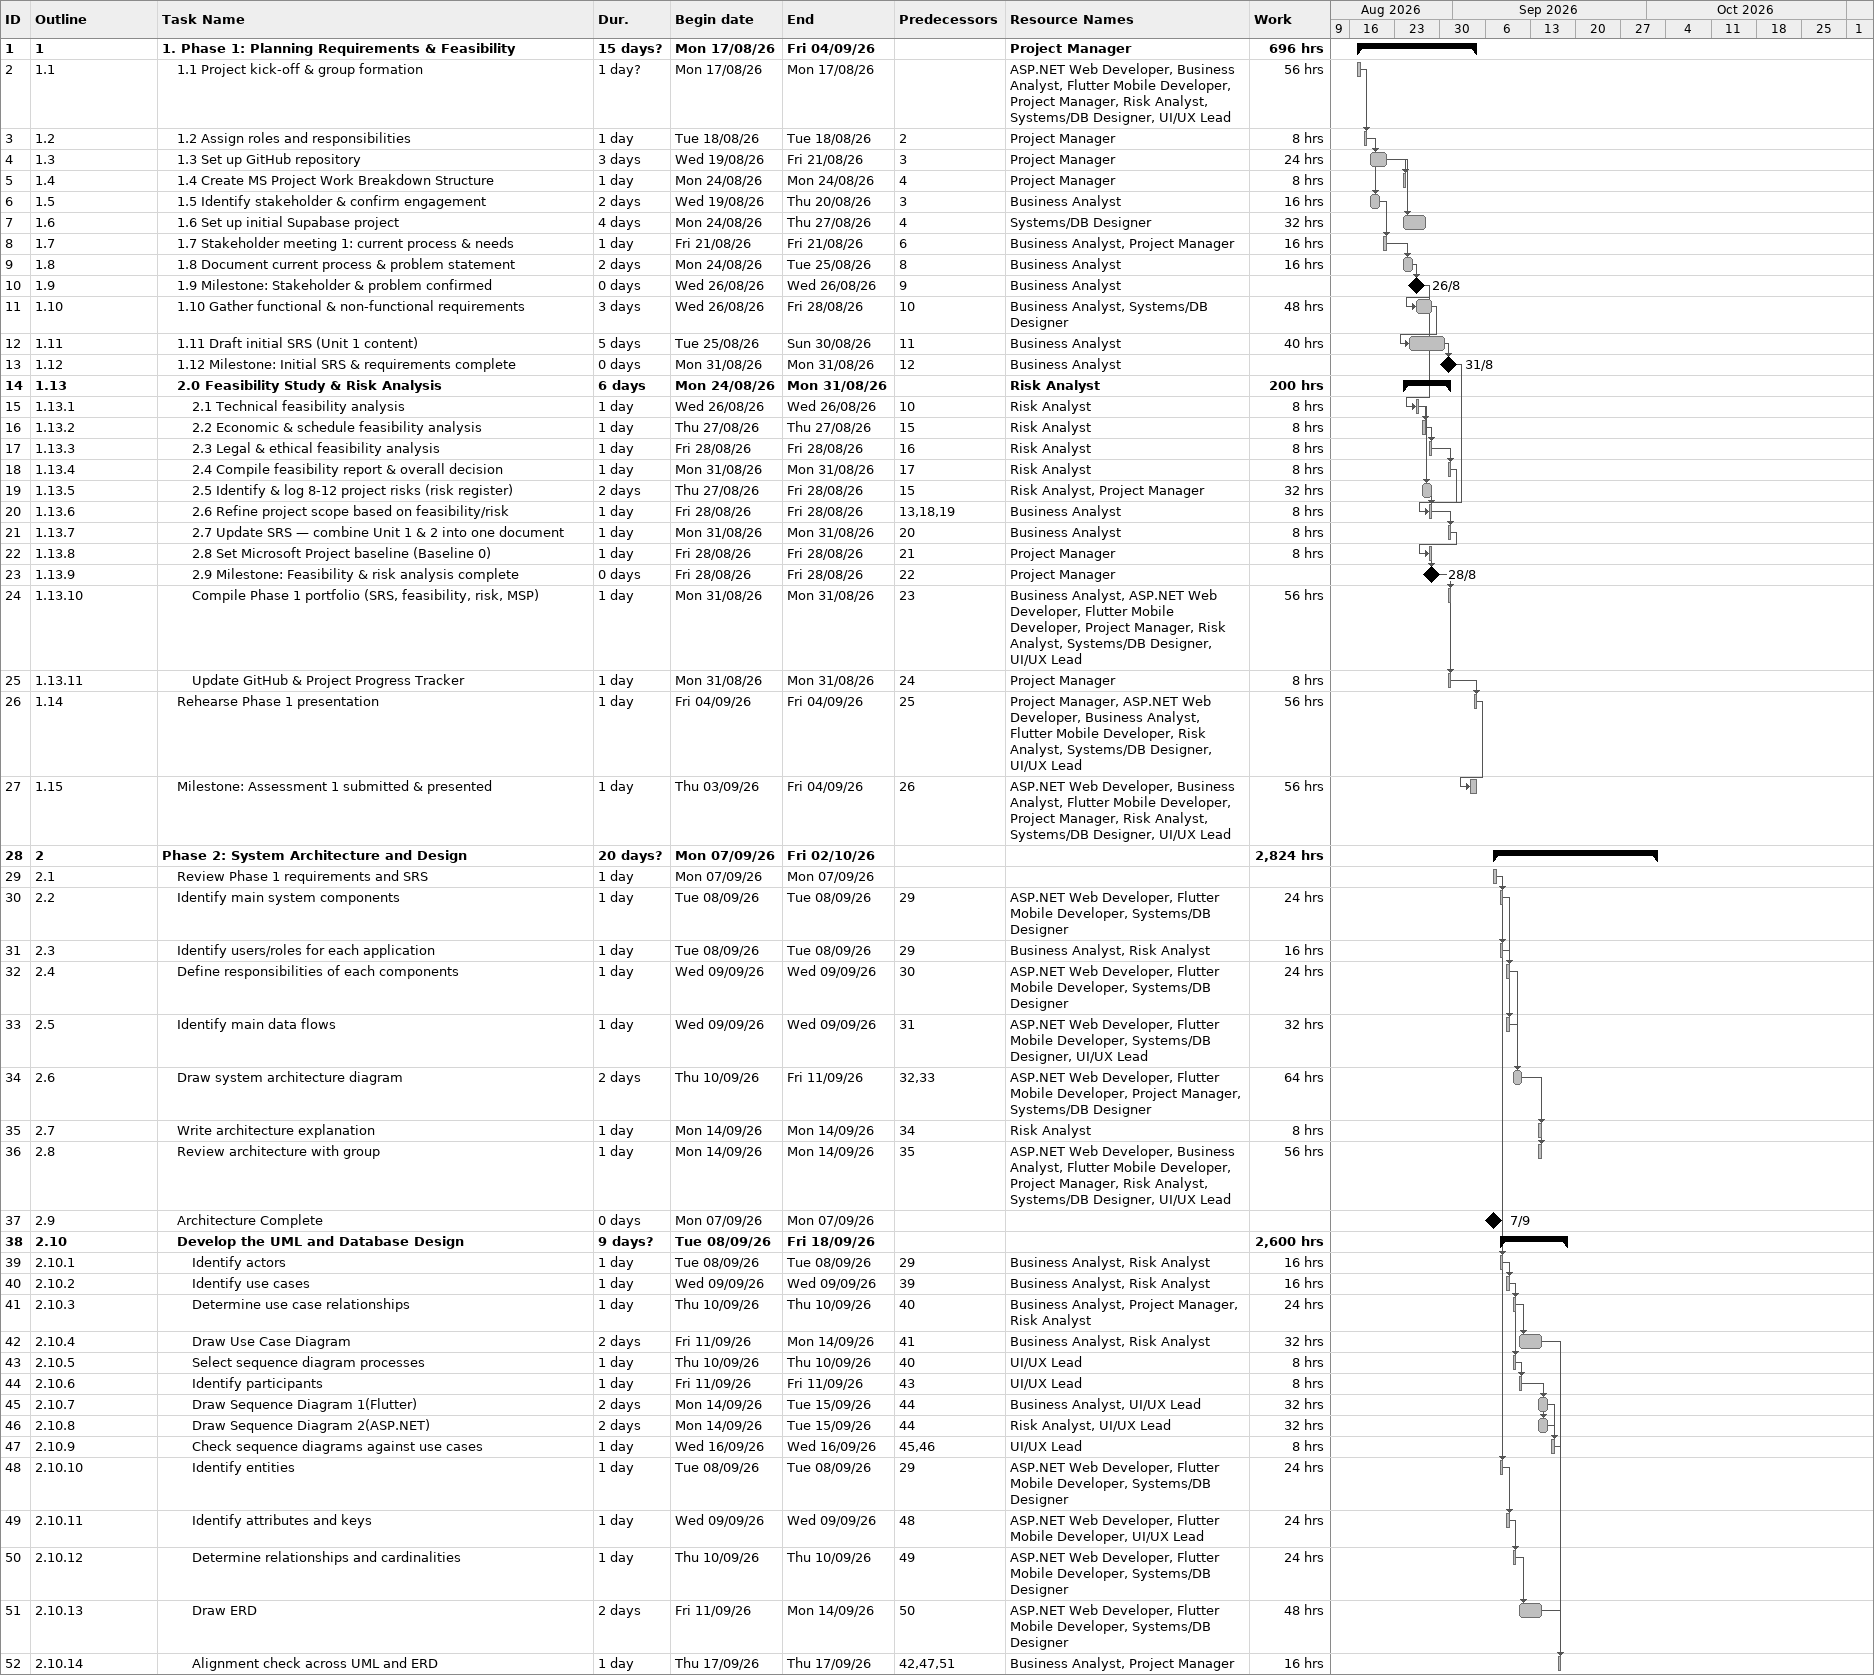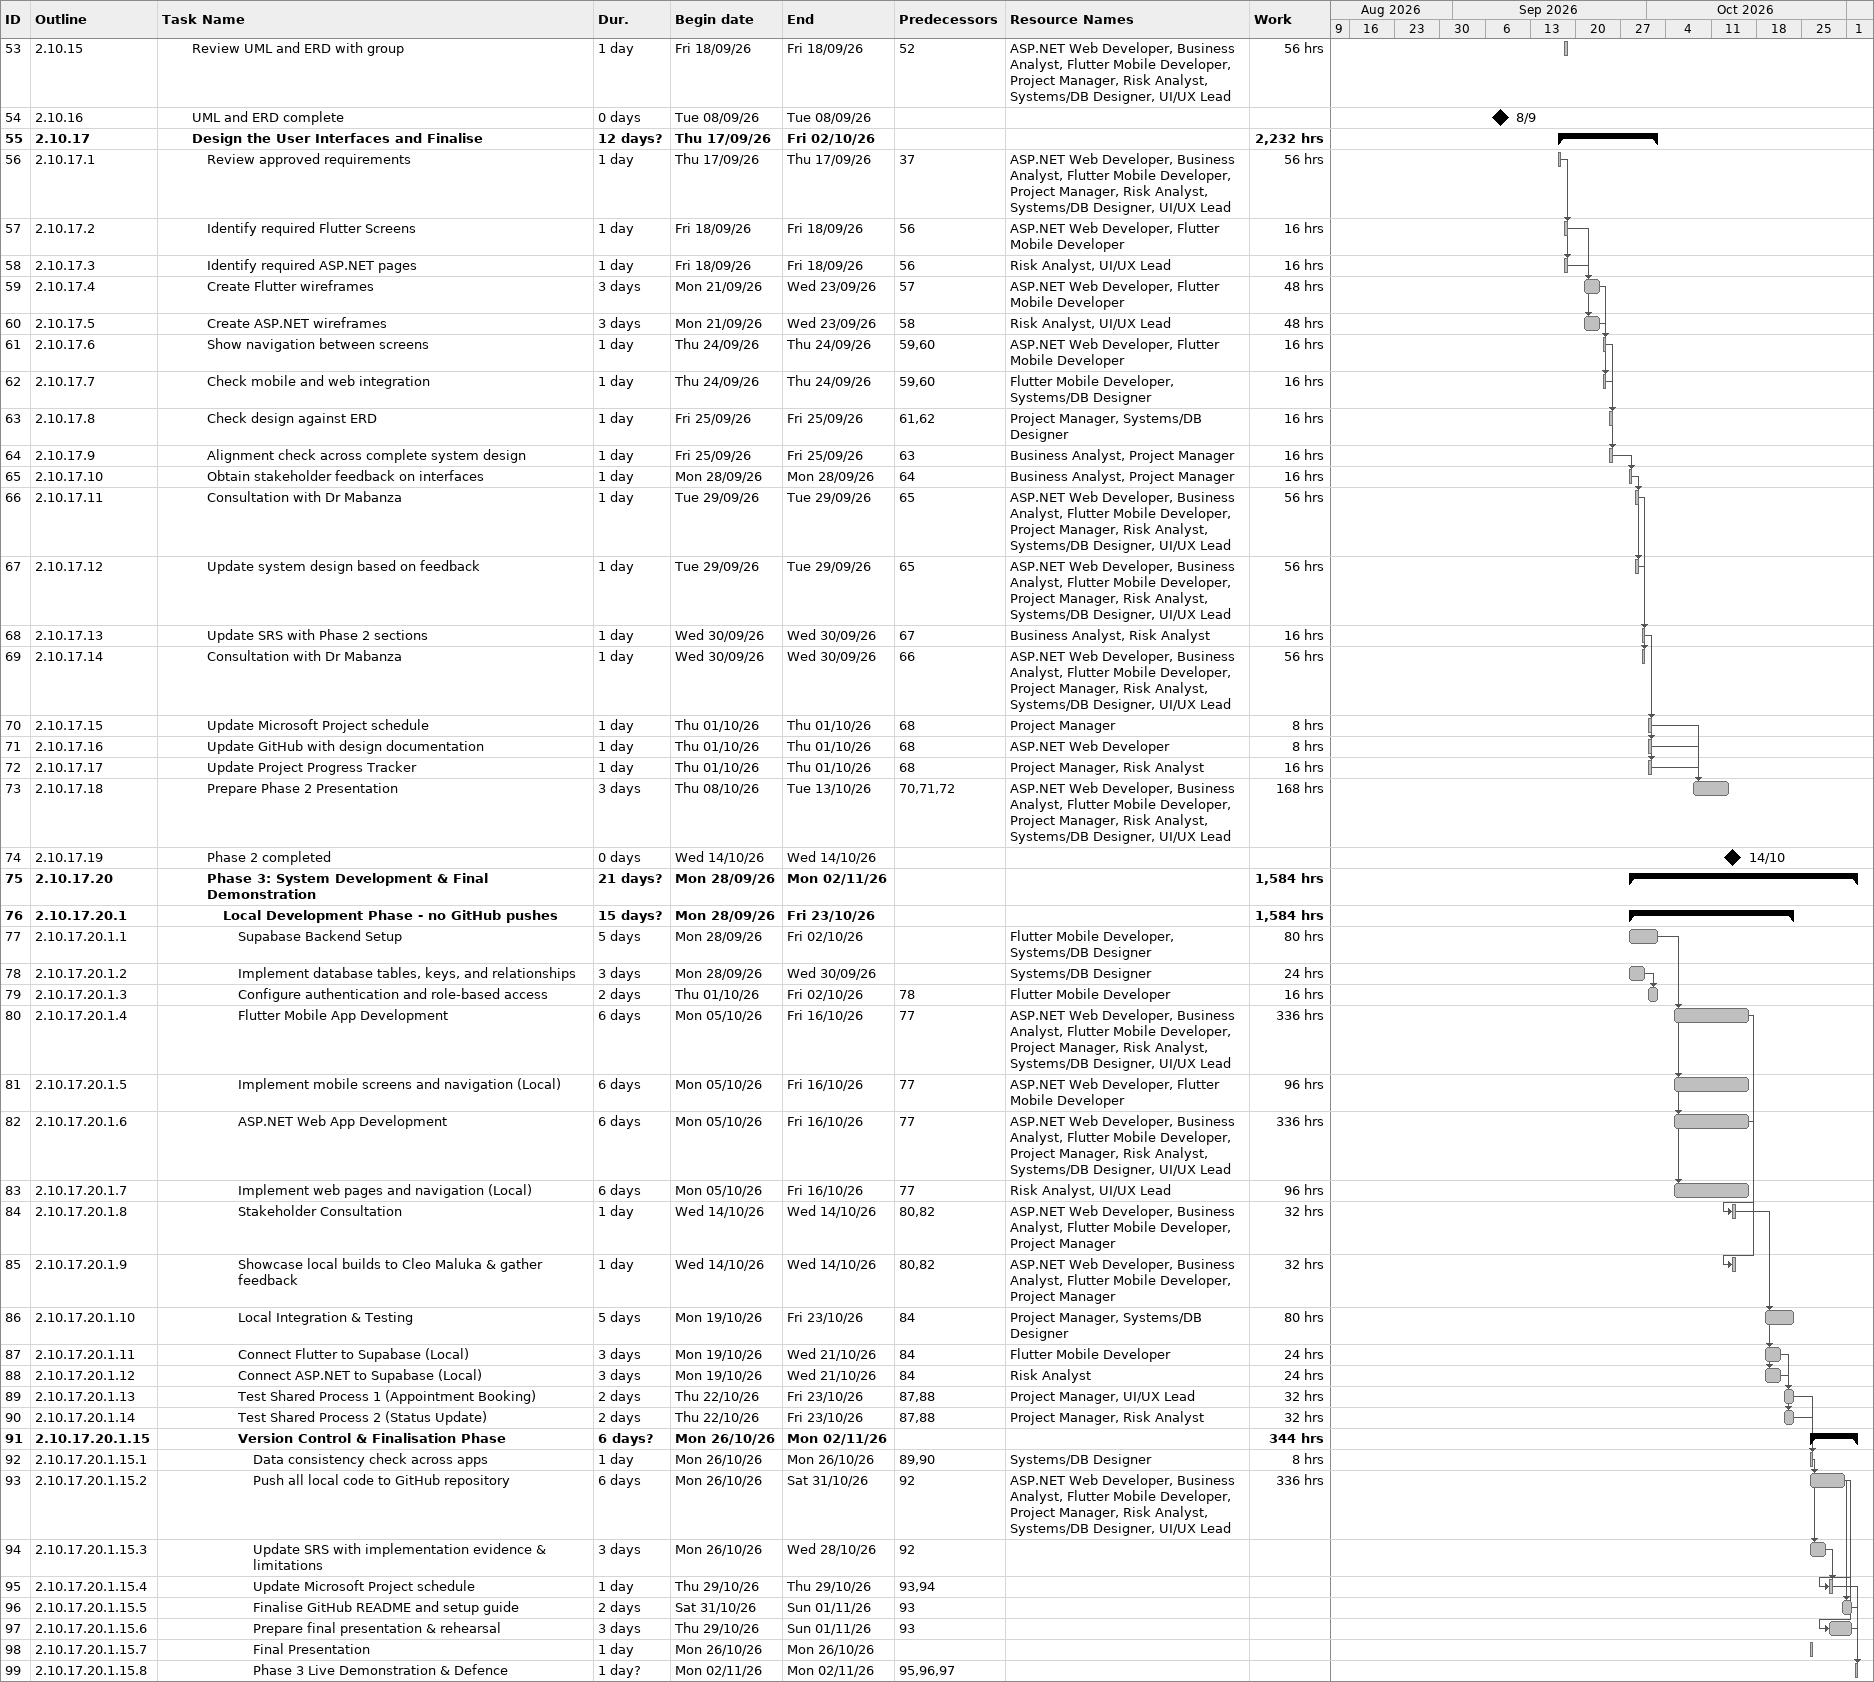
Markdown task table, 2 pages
| ID | WBS | Task | Duration | Start | Finish | Predecessors | Resources | Work (h) |
|---|---|---|---|---|---|---|---|---|
| 1 | 1 | **1. Phase 1: Planning Requirements & Feasibility** | 15d? | 2026-08-17 | 2026-09-04 |  | Project Manager | 696 |
| 2 | 1.1 | 1.1 Project kick-off & group formation | 1d? | 2026-08-17 | 2026-08-17 |  | ASP.NET Web Developer, Business Analyst, Flutter Mobile Developer, Project Manager, Risk Analyst, Systems/DB Designer, UI/UX Lead | 56 |
| 3 | 1.2 | 1.2 Assign roles and responsibilities | 1d | 2026-08-18 | 2026-08-18 | 2 | Project Manager | 8 |
| 4 | 1.3 | 1.3 Set up GitHub repository | 3d | 2026-08-19 | 2026-08-21 | 3 | Project Manager | 24 |
| 5 | 1.4 | 1.4 Create MS Project Work Breakdown Structure | 1d | 2026-08-24 | 2026-08-24 | 4 | Project Manager | 8 |
| 6 | 1.5 | 1.5 Identify stakeholder & confirm engagement | 2d | 2026-08-19 | 2026-08-20 | 3 | Business Analyst | 16 |
| 7 | 1.6 | 1.6 Set up initial Supabase project | 4d | 2026-08-24 | 2026-08-27 | 4 | Systems/DB Designer | 32 |
| 8 | 1.7 | 1.7 Stakeholder meeting 1: current process & needs | 1d | 2026-08-21 | 2026-08-21 | 6 | Business Analyst, Project Manager | 16 |
| 9 | 1.8 | 1.8 Document current process & problem statement | 2d | 2026-08-24 | 2026-08-25 | 8 | Business Analyst | 16 |
| 10 | 1.9 | 1.9 Milestone: Stakeholder & problem confirmed | 0d | 2026-08-26 | 2026-08-26 | 9 | Business Analyst |  |
| 11 | 1.10 | 1.10 Gather functional & non-functional requirements | 3d | 2026-08-26 | 2026-08-28 | 10 | Business Analyst, Systems/DB Designer | 48 |
| 12 | 1.11 | 1.11 Draft initial SRS (Unit 1 content) | 5d | 2026-08-25 | 2026-08-30 | 11 | Business Analyst | 40 |
| 13 | 1.12 | 1.12 Milestone: Initial SRS & requirements complete | 0d | 2026-08-31 | 2026-08-31 | 12 | Business Analyst |  |
| 14 | 1.13 | **2.0 Feasibility Study & Risk Analysis** | 6d | 2026-08-24 | 2026-08-31 |  | Risk Analyst | 200 |
| 15 | 1.13.1 | 2.1 Technical feasibility analysis | 1d | 2026-08-26 | 2026-08-26 | 10 | Risk Analyst | 8 |
| 16 | 1.13.2 | 2.2 Economic & schedule feasibility analysis | 1d | 2026-08-27 | 2026-08-27 | 15 | Risk Analyst | 8 |
| 17 | 1.13.3 | 2.3 Legal & ethical feasibility analysis | 1d | 2026-08-28 | 2026-08-28 | 16 | Risk Analyst | 8 |
| 18 | 1.13.4 | 2.4 Compile feasibility report & overall decision | 1d | 2026-08-31 | 2026-08-31 | 17 | Risk Analyst | 8 |
| 19 | 1.13.5 | 2.5 Identify & log 8-12 project risks (risk register) | 2d | 2026-08-27 | 2026-08-28 | 15 | Risk Analyst, Project Manager | 32 |
| 20 | 1.13.6 | 2.6 Refine project scope based on feasibility/risk | 1d | 2026-08-28 | 2026-08-28 | 13, 18, 19 | Business Analyst | 8 |
| 21 | 1.13.7 | 2.7 Update SRS — combine Unit 1 & 2 into one document | 1d | 2026-08-31 | 2026-08-31 | 20 | Business Analyst | 8 |
| 22 | 1.13.8 | 2.8 Set Microsoft Project baseline (Baseline 0) | 1d | 2026-08-28 | 2026-08-28 | 21 | Project Manager | 8 |
| 23 | 1.13.9 | 2.9 Milestone: Feasibility & risk analysis complete | 0d | 2026-08-28 | 2026-08-28 | 22 | Project Manager |  |
| 24 | 1.13.10 | Compile Phase 1 portfolio (SRS, feasibility, risk, MSP) | 1d | 2026-08-31 | 2026-08-31 | 23 | Business Analyst, ASP.NET Web Developer, Flutter Mobile Developer, Project Manager, Risk Analyst, Systems/DB Designer, UI/UX Lead | 56 |
| 25 | 1.13.11 | Update GitHub & Project Progress Tracker | 1d | 2026-08-31 | 2026-08-31 | 24 | Project Manager | 8 |
| 26 | 1.14 | Rehearse Phase 1 presentation | 1d | 2026-09-04 | 2026-09-04 | 25 | Project Manager, ASP.NET Web Developer, Business Analyst, Flutter Mobile Developer, Risk Analyst, Systems/DB Designer, UI/UX Lead | 56 |
| 27 | 1.15 | Milestone: Assessment 1 submitted & presented | 1d | 2026-09-03 | 2026-09-04 | 26 | ASP.NET Web Developer, Business Analyst, Flutter Mobile Developer, Project Manager, Risk Analyst, Systems/DB Designer, UI/UX Lead | 56 |
| 28 | 2 | **Phase 2: System Architecture and Design** | 20d? | 2026-09-07 | 2026-10-02 |  |  | 2824 |
| 29 | 2.1 | Review Phase 1 requirements and SRS | 1d | 2026-09-07 | 2026-09-07 |  |  |  |
| 30 | 2.2 | Identify main system components | 1d | 2026-09-08 | 2026-09-08 | 29 | ASP.NET Web Developer, Flutter Mobile Developer, Systems/DB Designer | 24 |
| 31 | 2.3 | Identify users/roles for each application | 1d | 2026-09-08 | 2026-09-08 | 29 | Business Analyst, Risk Analyst | 16 |
| 32 | 2.4 | Define responsibilities of each components | 1d | 2026-09-09 | 2026-09-09 | 30 | ASP.NET Web Developer, Flutter Mobile Developer, Systems/DB Designer | 24 |
| 33 | 2.5 | Identify main data flows | 1d | 2026-09-09 | 2026-09-09 | 31 | ASP.NET Web Developer, Flutter Mobile Developer, Systems/DB Designer, UI/UX Lead | 32 |
| 34 | 2.6 | Draw system architecture diagram | 2d | 2026-09-10 | 2026-09-11 | 32, 33 | ASP.NET Web Developer, Flutter Mobile Developer, Project Manager, Systems/DB Designer | 64 |
| 35 | 2.7 | Write architecture explanation | 1d | 2026-09-14 | 2026-09-14 | 34 | Risk Analyst | 8 |
| 36 | 2.8 | Review architecture with group | 1d | 2026-09-14 | 2026-09-14 | 35 | ASP.NET Web Developer, Business Analyst, Flutter Mobile Developer, Project Manager, Risk Analyst, Systems/DB Designer, UI/UX Lead | 56 |
| 37 | 2.9 | Architecture Complete | 0d | 2026-09-07 | 2026-09-07 |  |  |  |
| 38 | 2.10 | **Develop the UML and Database Design** | 9d? | 2026-09-08 | 2026-09-18 |  |  | 2600 |
| 39 | 2.10.1 | Identify actors | 1d | 2026-09-08 | 2026-09-08 | 29 | Business Analyst, Risk Analyst | 16 |
| 40 | 2.10.2 | Identify use cases | 1d | 2026-09-09 | 2026-09-09 | 39 | Business Analyst, Risk Analyst | 16 |
| 41 | 2.10.3 | Determine use case relationships | 1d | 2026-09-10 | 2026-09-10 | 40 | Business Analyst, Project Manager, Risk Analyst | 24 |
| 42 | 2.10.4 | Draw Use Case Diagram | 2d | 2026-09-11 | 2026-09-14 | 41 | Business Analyst, Risk Analyst | 32 |
| 43 | 2.10.5 | Select sequence diagram processes | 1d | 2026-09-10 | 2026-09-10 | 40 | UI/UX Lead | 8 |
| 44 | 2.10.6 | Identify participants | 1d | 2026-09-11 | 2026-09-11 | 43 | UI/UX Lead | 8 |
| 45 | 2.10.7 | Draw Sequence Diagram 1(Flutter) | 2d | 2026-09-14 | 2026-09-15 | 44 | Business Analyst, UI/UX Lead | 32 |
| 46 | 2.10.8 | Draw Sequence Diagram 2(ASP.NET) | 2d | 2026-09-14 | 2026-09-15 | 44 | Risk Analyst, UI/UX Lead | 32 |
| 47 | 2.10.9 | Check sequence diagrams against use cases | 1d | 2026-09-16 | 2026-09-16 | 45, 46 | UI/UX Lead | 8 |
| 48 | 2.10.10 | Identify entities | 1d | 2026-09-08 | 2026-09-08 | 29 | ASP.NET Web Developer, Flutter Mobile Developer, Systems/DB Designer | 24 |
| 49 | 2.10.11 | Identify attributes and keys | 1d | 2026-09-09 | 2026-09-09 | 48 | ASP.NET Web Developer, Flutter Mobile Developer, UI/UX Lead | 24 |
| 50 | 2.10.12 | Determine relationships and cardinalities | 1d | 2026-09-10 | 2026-09-10 | 49 | ASP.NET Web Developer, Flutter Mobile Developer, Systems/DB Designer | 24 |
| 51 | 2.10.13 | Draw ERD | 2d | 2026-09-11 | 2026-09-14 | 50 | ASP.NET Web Developer, Flutter Mobile Developer, Systems/DB Designer | 48 |
| 52 | 2.10.14 | Alignment check across UML and ERD | 1d | 2026-09-17 | 2026-09-17 | 42, 47, 51 | Business Analyst, Project Manager | 16 |
| 53 | 2.10.15 | Review UML and ERD with group | 1d | 2026-09-18 | 2026-09-18 | 52 | ASP.NET Web Developer, Business Analyst, Flutter Mobile Developer, Project Manager, Risk Analyst, Systems/DB Designer, UI/UX Lead | 56 |
| 54 | 2.10.16 | UML and ERD complete | 0d | 2026-09-08 | 2026-09-08 |  |  |  |
| 55 | 2.10.17 | **Design the User Interfaces and Finalise** | 12d? | 2026-09-17 | 2026-10-02 |  |  | 2232 |
| 56 | 2.10.17.1 | Review approved requirements | 1d | 2026-09-17 | 2026-09-17 | 37 | ASP.NET Web Developer, Business Analyst, Flutter Mobile Developer, Project Manager, Risk Analyst, Systems/DB Designer, UI/UX Lead | 56 |
| 57 | 2.10.17.2 | Identify required Flutter Screens | 1d | 2026-09-18 | 2026-09-18 | 56 | ASP.NET Web Developer, Flutter Mobile Developer | 16 |
| 58 | 2.10.17.3 | Identify required ASP.NET pages | 1d | 2026-09-18 | 2026-09-18 | 56 | Risk Analyst, UI/UX Lead | 16 |
| 59 | 2.10.17.4 | Create Flutter wireframes | 3d | 2026-09-21 | 2026-09-23 | 57 | ASP.NET Web Developer, Flutter Mobile Developer | 48 |
| 60 | 2.10.17.5 | Create ASP.NET wireframes | 3d | 2026-09-21 | 2026-09-23 | 58 | Risk Analyst, UI/UX Lead | 48 |
| 61 | 2.10.17.6 | Show navigation between screens | 1d | 2026-09-24 | 2026-09-24 | 59, 60 | ASP.NET Web Developer, Flutter Mobile Developer | 16 |
| 62 | 2.10.17.7 | Check mobile and web integration | 1d | 2026-09-24 | 2026-09-24 | 59, 60 | Flutter Mobile Developer, Systems/DB Designer | 16 |
| 63 | 2.10.17.8 | Check design against ERD | 1d | 2026-09-25 | 2026-09-25 | 61, 62 | Project Manager, Systems/DB Designer | 16 |
| 64 | 2.10.17.9 | Alignment check across complete system design | 1d | 2026-09-25 | 2026-09-25 | 63 | Business Analyst, Project Manager | 16 |
| 65 | 2.10.17.10 | Obtain stakeholder feedback on interfaces | 1d | 2026-09-28 | 2026-09-28 | 64 | Business Analyst, Project Manager | 16 |
| 66 | 2.10.17.11 | Consultation with Dr Mabanza | 1d | 2026-09-29 | 2026-09-29 | 65 | ASP.NET Web Developer, Business Analyst, Flutter Mobile Developer, Project Manager, Risk Analyst, Systems/DB Designer, UI/UX Lead | 56 |
| 67 | 2.10.17.12 | Update system design based on feedback | 1d | 2026-09-29 | 2026-09-29 | 65 | ASP.NET Web Developer, Business Analyst, Flutter Mobile Developer, Project Manager, Risk Analyst, Systems/DB Designer, UI/UX Lead | 56 |
| 68 | 2.10.17.13 | Update SRS with Phase 2 sections | 1d | 2026-09-30 | 2026-09-30 | 67 | Business Analyst, Risk Analyst | 16 |
| 69 | 2.10.17.14 | Consultation with Dr Mabanza | 1d | 2026-09-30 | 2026-09-30 | 66 | ASP.NET Web Developer, Business Analyst, Flutter Mobile Developer, Project Manager, Risk Analyst, Systems/DB Designer, UI/UX Lead | 56 |
| 70 | 2.10.17.15 | Update Microsoft Project schedule | 1d | 2026-10-01 | 2026-10-01 | 68 | Project Manager | 8 |
| 71 | 2.10.17.16 | Update GitHub with design documentation | 1d | 2026-10-01 | 2026-10-01 | 68 | ASP.NET Web Developer | 8 |
| 72 | 2.10.17.17 | Update Project Progress Tracker | 1d | 2026-10-01 | 2026-10-01 | 68 | Project Manager, Risk Analyst | 16 |
| 73 | 2.10.17.18 | Prepare Phase 2 Presentation | 3d | 2026-10-08 | 2026-10-13 | 70, 71, 72 | ASP.NET Web Developer, Business Analyst, Flutter Mobile Developer, Project Manager, Risk Analyst, Systems/DB Designer, UI/UX Lead | 168 |
| 74 | 2.10.17.19 | Phase 2 completed | 0d | 2026-10-14 | 2026-10-14 |  |  |  |
| 75 | 2.10.17.20 | **Phase 3: System Development & Final Demonstration** | 21d? | 2026-09-28 | 2026-11-02 |  |  | 1584 |
| 76 | 2.10.17.20.1 | **Local Development Phase - no GitHub pushes** | 15d? | 2026-09-28 | 2026-10-23 |  |  | 1584 |
| 77 | 2.10.17.20.1.1 | Supabase Backend Setup | 5d | 2026-09-28 | 2026-10-02 |  | Flutter Mobile Developer, Systems/DB Designer | 80 |
| 78 | 2.10.17.20.1.2 | Implement database tables, keys, and relationships | 3d | 2026-09-28 | 2026-09-30 |  | Systems/DB Designer | 24 |
| 79 | 2.10.17.20.1.3 | Configure authentication and role-based access | 2d | 2026-10-01 | 2026-10-02 | 78 | Flutter Mobile Developer | 16 |
| 80 | 2.10.17.20.1.4 | Flutter Mobile App Development | 6d | 2026-10-05 | 2026-10-16 | 77 | ASP.NET Web Developer, Business Analyst, Flutter Mobile Developer, Project Manager, Risk Analyst, Systems/DB Designer, UI/UX Lead | 336 |
| 81 | 2.10.17.20.1.5 | Implement mobile screens and navigation (Local) | 6d | 2026-10-05 | 2026-10-16 | 77 | ASP.NET Web Developer, Flutter Mobile Developer | 96 |
| 82 | 2.10.17.20.1.6 | ASP.NET Web App Development | 6d | 2026-10-05 | 2026-10-16 | 77 | ASP.NET Web Developer, Business Analyst, Flutter Mobile Developer, Project Manager, Risk Analyst, Systems/DB Designer, UI/UX Lead | 336 |
| 83 | 2.10.17.20.1.7 | Implement web pages and navigation (Local) | 6d | 2026-10-05 | 2026-10-16 | 77 | Risk Analyst, UI/UX Lead | 96 |
| 84 | 2.10.17.20.1.8 | Stakeholder Consultation | 1d | 2026-10-14 | 2026-10-14 | 80, 82 | ASP.NET Web Developer, Business Analyst, Flutter Mobile Developer, Project Manager | 32 |
| 85 | 2.10.17.20.1.9 | Showcase local builds to Cleo Maluka & gather feedback | 1d | 2026-10-14 | 2026-10-14 | 80, 82 | ASP.NET Web Developer, Business Analyst, Flutter Mobile Developer, Project Manager | 32 |
| 86 | 2.10.17.20.1.10 | Local Integration & Testing | 5d | 2026-10-19 | 2026-10-23 | 84 | Project Manager, Systems/DB Designer | 80 |
| 87 | 2.10.17.20.1.11 | Connect Flutter to Supabase (Local) | 3d | 2026-10-19 | 2026-10-21 | 84 | Flutter Mobile Developer | 24 |
| 88 | 2.10.17.20.1.12 | Connect ASP.NET to Supabase (Local) | 3d | 2026-10-19 | 2026-10-21 | 84 | Risk Analyst | 24 |
| 89 | 2.10.17.20.1.13 | Test Shared Process 1 (Appointment Booking) | 2d | 2026-10-22 | 2026-10-23 | 87, 88 | Project Manager, UI/UX Lead | 32 |
| 90 | 2.10.17.20.1.14 | Test Shared Process 2 (Status Update) | 2d | 2026-10-22 | 2026-10-23 | 87, 88 | Project Manager, Risk Analyst | 32 |
| 91 | 2.10.17.20.1.15 | **Version Control & Finalisation Phase** | 6d? | 2026-10-26 | 2026-11-02 |  |  | 344 |
| 92 | 2.10.17.20.1.15.1 | Data consistency check across apps | 1d | 2026-10-26 | 2026-10-26 | 89, 90 | Systems/DB Designer | 8 |
| 93 | 2.10.17.20.1.15.2 | Push all local code to GitHub repository | 6d | 2026-10-26 | 2026-10-31 | 92 | ASP.NET Web Developer, Business Analyst, Flutter Mobile Developer, Project Manager, Risk Analyst, Systems/DB Designer, UI/UX Lead | 336 |
| 94 | 2.10.17.20.1.15.3 | Update SRS with implementation evidence & limitations | 3d | 2026-10-26 | 2026-10-28 | 92 |  |  |
| 95 | 2.10.17.20.1.15.4 | Update Microsoft Project schedule | 1d | 2026-10-29 | 2026-10-29 | 93, 94 |  |  |
| 96 | 2.10.17.20.1.15.5 | Finalise GitHub README and setup guide | 2d | 2026-10-31 | 2026-11-01 | 93 |  |  |
| 97 | 2.10.17.20.1.15.6 | Prepare final presentation & rehearsal | 3d | 2026-10-29 | 2026-11-01 | 93 |  |  |
| 98 | 2.10.17.20.1.15.7 | Final Presentation | 1d | 2026-10-26 | 2026-10-26 |  |  |  |
| 99 | 2.10.17.20.1.15.8 | Phase 3 Live Demonstration & Defence | 1d? | 2026-11-02 | 2026-11-02 | 95, 96, 97 |  |  |
